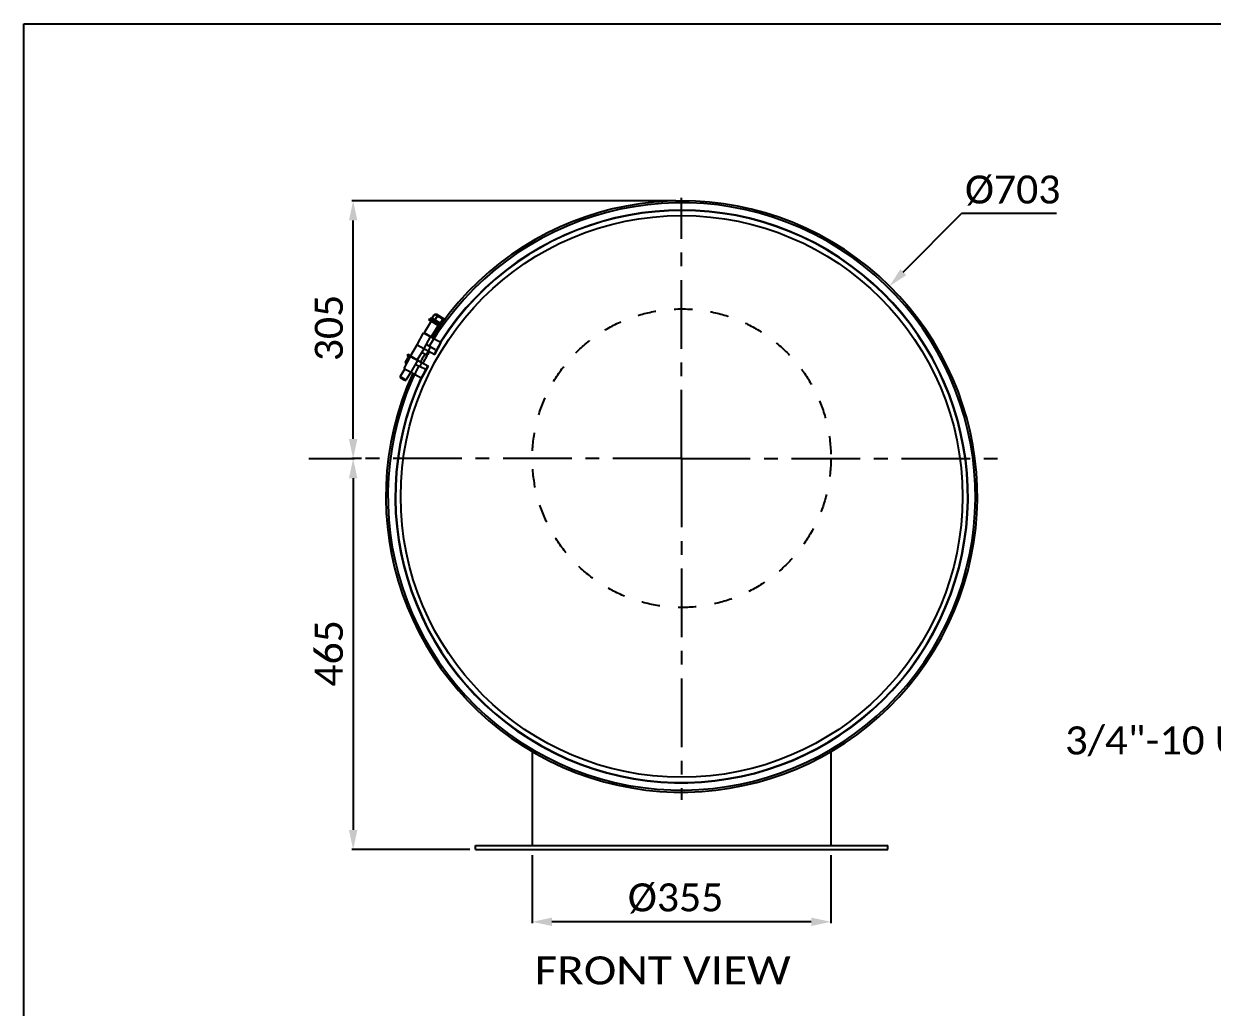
# Model space of a CAD drawing. Header units: millimetres. Extents: x 0 to 7169, y -1866 to 3918.
# Drawn here: x 0 to 1413, y 2749 to 3918 of the extents above; entities that cross this region are included whole.
import ezdxf
from ezdxf.enums import TextEntityAlignment as Align

# ---------------------------------------------------------------- set-up
doc = ezdxf.new("R2010")
doc.units = ezdxf.units.MM
doc.header["$LTSCALE"] = 217.8
doc.header["$PDMODE"] = 3
doc.header["$PDSIZE"] = 8
doc.linetypes.add('CENTER', pattern=[0.6, 0.375, -0.075, 0.075, -0.075])
doc.linetypes.add('DASHED', pattern=[0.2, 0.1, -0.1])
doc.layers.get('0').update_dxf_attribs({"linetype": 'CONTINUOUS'})
doc.layers.get('Defpoints').update_dxf_attribs({"linetype": 'CONTINUOUS'})
doc.layers.add('00_BUW_DATUM', color=7, linetype='CONTINUOUS')
doc.layers.add('02___PRT_ALL_AXES', color=7, linetype='CONTINUOUS')
doc.styles.get("Standard").update_dxf_attribs({"font": 'calibri.ttf'})
doc.dimstyles.new('DIMSTYLE_1', dxfattribs={"dimtxt": 33.333333, "dimasz": 23.333333, "dimexe": 1.5, "dimexo": 1, "dimtad": 1, "dimdec": 0, "dimdsep": 46, "dimtxsty": 'Standard', "dimblk": '_FILLED', "dimblk1": '_FILLED', "dimblk2": '_FILLED', "dimcen": 0.09, "dimazin": 2, "dimtp": 0.01, "dimtm": 0.01, "dimtfac": 1, "dimtdec": 0, "dimtofl": 0, "dimtmove": 0, "dimatfit": 1, "dimldrblk": '_FILLED', "dimfxl": 1, "dimtolj": 1, "dimarcsym": 0})
doc.dimstyles.new('DIMSTYLE_2', dxfattribs={"dimtxt": 33.333333, "dimasz": 23.333333, "dimexe": 1.5, "dimexo": 1, "dimgap": 1.25, "dimtad": 1, "dimdsep": 46, "dimtxsty": 'Standard', "dimblk": '_FILLED', "dimblk1": '_FILLED', "dimblk2": '_FILLED', "dimcen": 0.09, "dimazin": 2, "dimtp": 0.01, "dimtm": 0.01, "dimtfac": 1, "dimtofl": 0, "dimtmove": 0, "dimatfit": 3, "dimldrblk": '_FILLED', "dimfxl": 1, "dimtolj": 1, "dimarcsym": 0})

# ---------------------------------------------------------------- blocks, each defined once
blk = doc.blocks.new('_FILLED')
at = {"color": 0, "linetype": 'ByBlock'}
blk.add_solid([(0, 0), (-1, 0.214), (-1, -0.214)], dxfattribs=at)
blk = doc.blocks.new('*D8')
at = {"color": 0, "linetype": 'Continuous', "lineweight": -2}
for p in [(1045.7, 3622.6), (1227.9, 3692.5)]:
    blk.add_line(p, (1114.9, 3692.5), dxfattribs=at)
at = {"color": 0, "linetype": 'Continuous'}
for p, q in [((782, 3355.9), (782.2, 3355.9)), ((782.1, 3355.8), (782.1, 3356))]:
    blk.add_line(p, q, dxfattribs=at)
at = {"layer": 'Defpoints', "color": 0}
for p in [(1029.3, 3606), (534.9, 3105.9)]:
    blk.add_point(p, dxfattribs=at)
at = {"color": 0, "linetype": 'ByBlock', "lineweight": -2, "xscale": 23.3333333333, "yscale": 23.3333333333, "zscale": 23.3333333333, "rotation": 225.329747817402}
blk.add_blockref('_FILLED', (1029.3, 3606), dxfattribs=at)
at = {"color": 0, "insert": (1119, 3737.6), "char_height": 33.33, "attachment_point": 1, "line_spacing_factor": 0.9}
blk.add_mtext('\\A1;%%c703', dxfattribs=at)
blk = doc.blocks.new('*D9')
at = {"color": 0, "linetype": 'Continuous', "lineweight": -2}
for p, q in [((775.4, 3707.5), (390.1, 3707.5)), ((391.6, 3424.3), (391.6, 3684.2)), ((401.6, 3400.9), (390.1, 3400.9))]:
    blk.add_line(p, q, dxfattribs=at)
at = {"layer": 'Defpoints', "color": 0}
for p in [(391.6, 3707.5), (776.4, 3707.5), (402.6, 3400.9)]:
    blk.add_point(p, dxfattribs=at)
at = {"color": 0, "linetype": 'ByBlock', "lineweight": -2, "xscale": 23.3333333333, "yscale": 23.3333333333, "zscale": 23.3333333333}
for p, rotation in [((391.6, 3707.5), 90), ((391.6, 3400.9), 270)]:
    blk.add_blockref('_FILLED', p, dxfattribs=dict(at, rotation=rotation))
at = {"color": 0, "insert": (346, 3516.8), "char_height": 33.333, "attachment_point": 1, "rotation": 90, "line_spacing_factor": 0.9}
blk.add_mtext('\\A1;\\A1;305', dxfattribs=at)
blk = doc.blocks.new('*D10')
at = {"color": 0, "linetype": 'Continuous', "lineweight": -2}
for p, q in [((339, 3400.9), (393.1, 3400.9)), ((391.6, 3377.6), (391.6, 2959.3)), ((530.5, 2935.9), (390.1, 2935.9))]:
    blk.add_line(p, q, dxfattribs=at)
at = {"layer": 'Defpoints', "color": 0}
for p in [(338, 3400.9), (391.6, 2935.9), (531.5, 2935.9)]:
    blk.add_point(p, dxfattribs=at)
at = {"color": 0, "linetype": 'ByBlock', "lineweight": -2, "xscale": 23.3333333333, "yscale": 23.3333333333, "zscale": 23.3333333333}
for p, rotation in [((391.6, 3400.9), 90), ((391.6, 2935.9), 270)]:
    blk.add_blockref('_FILLED', p, dxfattribs=dict(at, rotation=rotation))
at = {"color": 0, "insert": (346, 3129.8), "char_height": 33.33, "attachment_point": 1, "rotation": 90, "line_spacing_factor": 0.9}
blk.add_mtext('\\A1;465', dxfattribs=at)
blk = doc.blocks.new('*D11')
at = {"color": 0, "linetype": 'Continuous', "lineweight": -2}
for p, q in [((604.6, 2929.3), (604.6, 2848.6)), ((959.6, 2929.3), (959.6, 2848.6)), ((936.3, 2850.1), (627.9, 2850.1))]:
    blk.add_line(p, q, dxfattribs=at)
at = {"layer": 'Defpoints', "color": 0}
for p in [(604.6, 2930.3), (959.6, 2930.3), (604.6, 2850.1)]:
    blk.add_point(p, dxfattribs=at)
at = {"color": 0, "linetype": 'ByBlock', "lineweight": -2, "xscale": 23.3333333333, "yscale": 23.3333333333, "zscale": 23.3333333333, "rotation": 180}
blk.add_blockref('_FILLED', (604.6, 2850.1), dxfattribs=at)
at = {"color": 0, "linetype": 'ByBlock', "lineweight": -2, "xscale": 23.3333333333, "yscale": 23.3333333333, "zscale": 23.3333333333}
blk.add_blockref('_FILLED', (959.6, 2850.1), dxfattribs=at)
at = {"color": 0, "insert": (718.2, 2895.8), "char_height": 33.33, "attachment_point": 1, "line_spacing_factor": 0.9}
blk.add_mtext('\\A1;%%c355', dxfattribs=at)

msp = doc.modelspace()

# ---------------------------------------------------------------- linework, layer by layer
at = {"color": 0, "linetype": 'Continuous'}
msp.add_line((0, 1115.979), (0, 3918.057), dxfattribs=at)
at = {"color": 7, "linetype": 'Continuous'}
msp.add_line((0, 3918.057), (3959.832, 3918.057), dxfattribs=at)
at = {"linetype": 'Continuous'}
for p, q in [((484.505, 3564.309), (476.214, 3550.625)), ((482.393, 3567.576), (481.512, 3566.122)), ((494.606, 3558.188), (481.512, 3566.122)), ((482.393, 3567.576), (495.573, 3559.59)), ((484.609, 3568.338), (483.676, 3566.799)), ((484.609, 3568.338), (496.596, 3561.075)), ((485.461, 3567.822), (488.046, 3572.087)), ((488.278, 3572.15), (488.231, 3572.137)), ((490.53, 3572.701), (488.278, 3572.149)), ((488.906, 3565.735), (491.49, 3570)), ((490.53, 3572.701), (500.274, 3566.797)), ((495.323, 3561.846), (497.907, 3566.112)), ((500.274, 3566.797), (500.421, 3566.197)), ((467.562, 3536.314), (475.214, 3550.365)), ((475.214, 3550.365), (496.353, 3538.854)), ((485.695, 3544.88), (476.214, 3550.625)), ((478.352, 3549.329), (478.046, 3548.823)), ((492.731, 3559.324), (484.44, 3545.64)), ((467.735, 3536.631), (459.631, 3523.256)), ((467.562, 3536.314), (488.701, 3524.803)), ((476.009, 3531.714), (483.661, 3545.766)), ((481.061, 3528.963), (483.613, 3533.65)), ((485.194, 3545.183), (485.079, 3544.993)), ((488.201, 3525.075), (495.852, 3539.127)), ((488.701, 3524.803), (496.353, 3538.854)), ((452.259, 3508.21), (459.911, 3522.262)), ((456.638, 3525.07), (455.757, 3523.616)), ((459.435, 3521.388), (455.757, 3523.616)), ((457.04, 3522.839), (456.107, 3521.299)), ((458.573, 3519.805), (456.107, 3521.299)), ((456.638, 3525.07), (471.974, 3515.778)), ((459.911, 3522.262), (481.05, 3510.751)), ((476.004, 3531.717), (467.857, 3518.272)), ((481.06, 3528.963), (478.303, 3524.412)), ((482.155, 3528.317), (481.331, 3528.816)), ((453.145, 3507.728), (447.519, 3498.441)), ((452.259, 3508.21), (473.398, 3496.699)), ((460.706, 3503.611), (468.357, 3517.662)), ((470.857, 3510.225), (473.409, 3514.912)), ((472.897, 3496.972), (480.549, 3511.024)), ((473.398, 3496.699), (481.05, 3510.751)), ((447.856, 3497.068), (447.519, 3498.441)), ((454.361, 3494.296), (447.519, 3498.441)), ((452.987, 3493.959), (447.856, 3497.068)), ((452.987, 3493.959), (454.361, 3494.296)), ((460.178, 3503.898), (454.361, 3494.296))]:
    msp.add_line(p, q, dxfattribs=at)
at = {"linetype": 'DASHED'}
msp.add_circle((782.114, 3401.421), 177.5, dxfattribs=at)
at = {"linetype": 'Continuous'}
for points, knots in [([(488.046, 3572.087), (488.442, 3572.17), (489.205, 3572.277), (490.348, 3572.001), (491.123, 3571.115), (491.38, 3570.389), (491.49, 3570)], [0, 0, 0, 0, 0.26524575, 0.49999681, 0.73475981, 1, 1, 1, 1]), ([(491.49, 3570), (492.14, 3569.947), (493.438, 3569.754), (495.273, 3569.004), (496.788, 3567.724), (497.56, 3566.663), (497.907, 3566.112)], [0, 0, 0, 0, 0.25017087, 0.49999558, 0.74983195, 1, 1, 1, 1]), ([(497.907, 3566.112), (498.124, 3566.174), (498.543, 3566.273), (499.162, 3566.317), (499.729, 3566.205), (500.041, 3565.998), (500.169, 3565.874)], [0, 0, 0, 0, 0.28387876, 0.54207968, 0.77575923, 1, 1, 1, 1])]:
    msp.add_open_spline(points, degree=3, knots=knots, dxfattribs=at)
at = {"layer": '00_BUW_DATUM', "linetype": 'Continuous'}
for p, q in [((453.737, 3515.464), (456.659, 3520.286)), ((456.659, 3520.286), (456.78, 3520.285)), ((456.78, 3520.285), (457.817, 3520.263)), ((453.737, 3515.464), (453.794, 3515.357)), ((454.294, 3514.447), (453.794, 3515.357)), ((455.318, 3513.827), (454.294, 3514.447))]:
    msp.add_line(p, q, dxfattribs=at)
msp.add_arc((456.328, 3516.286), 2.626, 238.839378, 247.732857, dxfattribs=at)
for points in [[(456.78, 3520.285), (457.086, 3520.279), (457.682, 3520.221), (458.247, 3520.003), (458.493, 3519.854)], [(453.794, 3515.357), (453.941, 3515.089), (454.268, 3514.587), (454.723, 3514.187), (454.969, 3514.038)]]:
    msp.add_open_spline(points, degree=3, knots=[0, 0, 0, 0, 0.51528736, 1, 1, 1, 1], dxfattribs=at)
at = {"layer": '02___PRT_ALL_AXES', "linetype": 'CENTER'}
for q in [(782.114, 3711.087), (397.181, 3400.921), (782.114, 2995.14), (1162.888, 3400.921)]:
    msp.add_line((782.114, 3400.921), q, dxfattribs=at)
at = {"layer": '02___PRT_ALL_AXES', "linetype": 'Continuous'}
for p, q in [((489.554, 3530.112), (480.009, 3535.795)), ((479.715, 3523.629), (474.635, 3526.446)), ((477.052, 3507.154), (467.1, 3512.088)), ((604.614, 3052.457), (604.614, 2940.921)), ((959.614, 3052.488), (959.614, 2940.921)), ((537.114, 2940.921), (1027.114, 2940.921)), ((537.114, 2935.921), (537.114, 2940.921)), ((1027.114, 2935.921), (1027.114, 2940.921)), ((537.114, 2935.921), (1027.114, 2935.921))]:
    msp.add_line(p, q, dxfattribs=at)
msp.add_circle((782.114, 3355.921), 334, dxfattribs=at)
for radius, start, end in [(351.6, 155.345062, 147.515463), (349.183, 153.630262, 149.230262), (340.492, 155.473527, 147.386998), (340.1, 155.47943, 147.381095), (349.183, 150.987647, 152.743465), (346, 150.10136, 152.751534)]:
    msp.add_arc((782.114, 3355.921), radius, start, end, dxfattribs=at)

# ---------------------------------------------------------------- texts
at = {"color": 0, "linetype": 'Continuous', "width": 1.012804}
msp.add_text('3/4"-10 UNC/M20 ( X 12 NOS)', height=33.33333, dxfattribs=at).set_placement((1237.941, 3049.137), (1888.525, 3049.137), align=Align.FIT)
at = {"linetype": 'Continuous', "width": 1.109888}
msp.add_text('FRONT VIEW', height=33.3333, dxfattribs=at).set_placement((607.411, 2775.604), (911.691, 2775.604), align=Align.FIT)

# ---------------------------------------------------------------- dimensions: what is measured, and where the dimension line sits
at = {"linetype": 'Continuous'}
dim = msp.add_diameter_dim_2p(p1=(534.931, 3105.875), p2=(1029.298, 3605.966), text='%%c<>', dimstyle='DIMSTYLE_1', override={"dimtih": 1, "dimtoh": 1, "dimpost": '<>'}, dxfattribs=at)
dim.commit()
dim.dimension.update_dxf_attribs({"geometry": '*D8', "text_midpoint": (1173.442, 3692.54), "dimtype": 163})
dim = msp.add_linear_dim(base=(391.649, 3707.521), p1=(402.649, 3400.921), p2=(776.448, 3707.521), angle=90, text='\\A1;305', dimstyle='DIMSTYLE_2', override={"dimtxsty": 'Standard'}, dxfattribs=at)
dim.commit()
dim.dimension.update_dxf_attribs({"geometry": '*D9', "text_midpoint": (391.649, 3553.866), "dimtype": 160})
dim = msp.add_linear_dim(base=(391.649, 2935.921), p1=(337.998, 3400.921), p2=(531.456, 2935.921), angle=270, dimstyle='DIMSTYLE_2', dxfattribs=at)
dim.commit()
dim.dimension.update_dxf_attribs({"geometry": '*D10', "text_midpoint": (391.649, 3167.612), "dimtype": 160})
dim = msp.add_linear_dim(base=(604.614, 2850.083), p1=(959.614, 2930.254), p2=(604.614, 2930.254), angle=180, text='%%c<>', dimstyle='DIMSTYLE_2', dxfattribs=at)
dim.commit()
dim.dimension.update_dxf_attribs({"geometry": '*D11', "text_midpoint": (772.764, 2850.083), "dimtype": 160})

doc.saveas('drawing.dxf')
